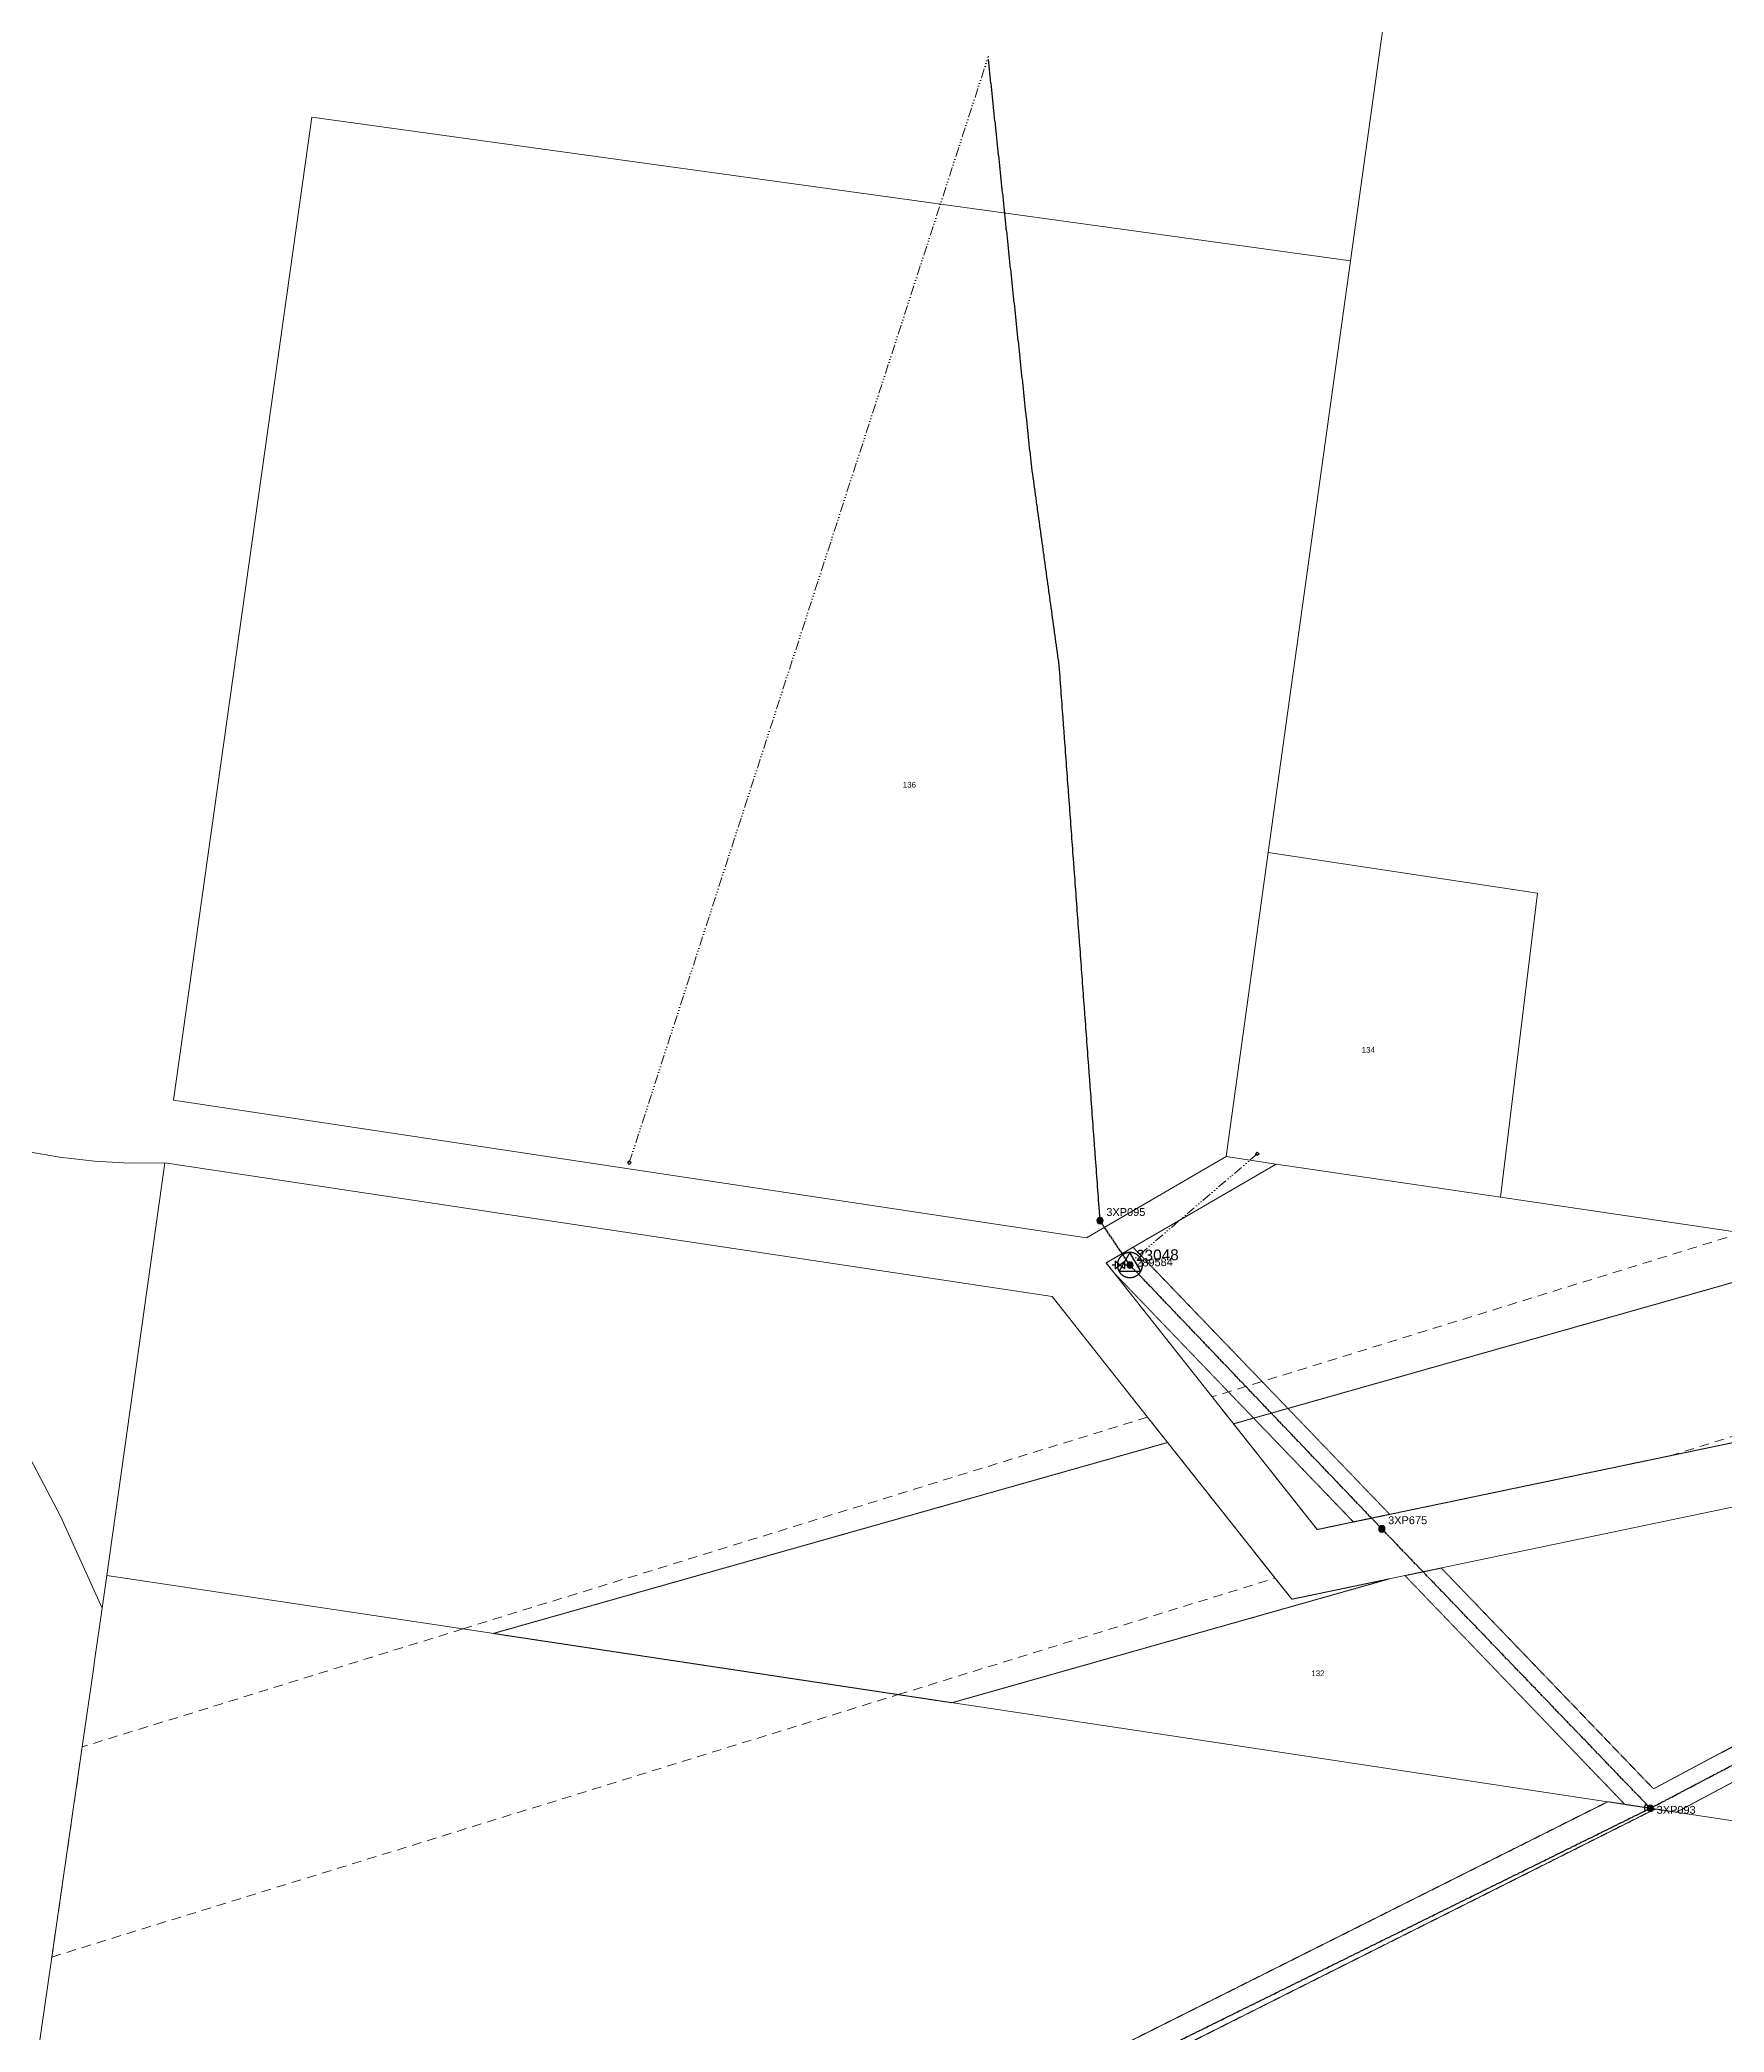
# Model space of a CAD drawing. Header units: metres. Extents: x 254239 to 260101, y 6186854 to 6190266.
# Drawn here: x 257271 to 257807, y 6189307 to 6189941 of the extents above; entities that cross this region are included whole.
import ezdxf
from ezdxf.enums import TextEntityAlignment as Align

# ---------------------------------------------------------------- set-up
doc = ezdxf.new("R2010")
doc.units = ezdxf.units.M
for name, pattern in [('Cable Exist OH', [1, 1, 0]), ('Dash', [5, 3, -2]), ('DASHED', [19.05, 12.7, -6.35]), ('HIDDEN2', [0.1875, 0.125, -0.0625]), ('PHANTOMX2', [6.6, 3, -0.75, 0.2, -0.75, 0.2, -0.75, 0.2, -0.75])]:
    doc.linetypes.add(name, pattern=pattern)
doc.layers.get('0').update_dxf_attribs({"color": 6})
for name, color, linetype, lineweight in [('Cadastre Easements_SP_EXT', 58, 'DASHED', 15), ('Cadastre Land Parcels_SP_EXT', 118, 'Continuous', 15), ('Cadastre Other Property_SP_EXT', 138, 'DASHED', 15), ('Mains_HV_EXT', 13, 'Continuous', 25), ('Services_SP_EXT', 42, 'PHANTOMX2', 20)]:
    doc.layers.add(name, color=color, linetype=linetype, lineweight=lineweight)
for name, color, linetype in [('Equip_LV_EXT', 7, 'Continuous'), ('Sub_SP_TR_HV_LV_EXT', 7, 'Continuous'), ('SupportsOH_SP_TR_HV_LV_SL_EXT', 7, 'Continuous')]:
    doc.layers.add(name, color=color, linetype=linetype)
doc.styles.add('POLE_LABEL', font='arial.ttf', dxfattribs={"height": 2})
doc.styles.get("Standard").update_dxf_attribs({"font": 'arial.ttf'})

# ---------------------------------------------------------------- blocks, each defined once
blk = doc.blocks.new('SUB_POLE_EXT')
at = {"flags": 128}
for points in [[(-0.05, 4), (-0.15, 4), (-0.25, 3.99), (-0.34, 3.99), (-0.44, 3.98), (-0.54, 3.96), (-0.64, 3.95), (-0.73, 3.93), (-0.83, 3.91), (-0.92, 3.89), (-1.02, 3.87), (-1.11, 3.84), (-1.21, 3.81), (-1.3, 3.78), (-1.39, 3.75), (-1.49, 3.71), (-1.58, 3.68), (-1.67, 3.64), (-1.75, 3.59), (-1.84, 3.55), (-1.93, 3.5), (-2.01, 3.46), (-2.1, 3.41), (-2.18, 3.35), (-2.26, 3.3), (-2.34, 3.24), (-2.42, 3.18), (-2.5, 3.12), (-2.58, 3.06), (-2.65, 3), (-2.72, 2.93), (-2.79, 2.86), (-2.86, 2.79), (-2.93, 2.72), (-3, 2.65), (-3.06, 2.58), (-3.12, 2.5), (-3.18, 2.42), (-3.24, 2.34), (-3.3, 2.26), (-3.35, 2.18), (-3.41, 2.1), (-3.46, 2.01), (-3.5, 1.93), (-3.55, 1.84), (-3.59, 1.75), (-3.64, 1.67), (-3.68, 1.58), (-3.71, 1.49), (-3.75, 1.39), (-3.78, 1.3), (-3.81, 1.21), (-3.84, 1.11), (-3.87, 1.02), (-3.89, 0.92), (-3.91, 0.83), (-3.93, 0.73), (-3.95, 0.64), (-3.96, 0.54), (-3.98, 0.44), (-3.99, 0.34), (-3.99, 0.25), (-4, 0.15), (-4, 0.05), (-4, -0.05), (-4, -0.15), (-3.99, -0.25), (-3.99, -0.34), (-3.98, -0.44), (-3.96, -0.54), (-3.95, -0.64), (-3.93, -0.73), (-3.91, -0.83), (-3.89, -0.92), (-3.87, -1.02), (-3.84, -1.11), (-3.81, -1.21), (-3.78, -1.3), (-3.75, -1.39), (-3.71, -1.49), (-3.68, -1.58), (-3.64, -1.67), (-3.59, -1.75), (-3.55, -1.84), (-3.5, -1.93), (-3.46, -2.01), (-3.41, -2.1), (-3.35, -2.18), (-3.3, -2.26), (-3.24, -2.34), (-3.18, -2.42), (-3.12, -2.5), (-3.06, -2.58), (-3, -2.65), (-2.93, -2.72), (-2.86, -2.79), (-2.79, -2.86), (-2.72, -2.93), (-2.65, -3), (-2.58, -3.06), (-2.5, -3.12), (-2.42, -3.18), (-2.34, -3.24), (-2.26, -3.3), (-2.18, -3.35), (-2.1, -3.41), (-2.01, -3.46), (-1.93, -3.5), (-1.84, -3.55), (-1.75, -3.59), (-1.67, -3.64), (-1.58, -3.68), (-1.49, -3.71), (-1.39, -3.75), (-1.3, -3.78), (-1.21, -3.81), (-1.11, -3.84), (-1.02, -3.87), (-0.92, -3.89), (-0.83, -3.91), (-0.73, -3.93), (-0.64, -3.95), (-0.54, -3.96), (-0.44, -3.98), (-0.34, -3.99), (-0.25, -3.99), (-0.15, -4), (-0.05, -4), (0.05, -4), (0.15, -4), (0.25, -3.99), (0.34, -3.99), (0.44, -3.98), (0.54, -3.96), (0.64, -3.95), (0.73, -3.93), (0.83, -3.91), (0.92, -3.89), (1.02, -3.87), (1.11, -3.84), (1.21, -3.81), (1.3, -3.78), (1.39, -3.75), (1.49, -3.71), (1.58, -3.68), (1.67, -3.64), (1.75, -3.59), (1.84, -3.55), (1.93, -3.5), (2.01, -3.46), (2.1, -3.41), (2.18, -3.35), (2.26, -3.3), (2.34, -3.24), (2.42, -3.18), (2.5, -3.12), (2.58, -3.06), (2.65, -3), (2.72, -2.93), (2.79, -2.86), (2.86, -2.79), (2.93, -2.72), (3, -2.65), (3.06, -2.58), (3.12, -2.5), (3.18, -2.42), (3.24, -2.34), (3.3, -2.26), (3.35, -2.18), (3.41, -2.1), (3.46, -2.01), (3.5, -1.93), (3.55, -1.84), (3.59, -1.75), (3.64, -1.67), (3.68, -1.58), (3.71, -1.49), (3.75, -1.39), (3.78, -1.3), (3.81, -1.21), (3.84, -1.11), (3.87, -1.02), (3.89, -0.92), (3.91, -0.83), (3.93, -0.73), (3.95, -0.64), (3.96, -0.54), (3.98, -0.44), (3.99, -0.34), (3.99, -0.25), (4, -0.15), (4, -0.05), (4, 0.05), (4, 0.15), (3.99, 0.25), (3.99, 0.34), (3.98, 0.44), (3.96, 0.54), (3.95, 0.64), (3.93, 0.73), (3.91, 0.83), (3.89, 0.92), (3.87, 1.02), (3.84, 1.11), (3.81, 1.21), (3.78, 1.3), (3.75, 1.39), (3.71, 1.49), (3.68, 1.58), (3.64, 1.67), (3.59, 1.75), (3.55, 1.84), (3.5, 1.93), (3.46, 2.01), (3.41, 2.1), (3.35, 2.18), (3.3, 2.26), (3.24, 2.34), (3.18, 2.42), (3.12, 2.5), (3.06, 2.58), (3, 2.65), (2.93, 2.72), (2.86, 2.79), (2.79, 2.86), (2.72, 2.93), (2.65, 3), (2.58, 3.06), (2.5, 3.12), (2.42, 3.18), (2.34, 3.24), (2.26, 3.3), (2.18, 3.35), (2.1, 3.41), (2.01, 3.46), (1.93, 3.5), (1.84, 3.55), (1.75, 3.59), (1.67, 3.64), (1.58, 3.68), (1.49, 3.71), (1.39, 3.75), (1.3, 3.78), (1.21, 3.81), (1.11, 3.84), (1.02, 3.87), (0.92, 3.89), (0.83, 3.91), (0.73, 3.93), (0.64, 3.95), (0.54, 3.96), (0.44, 3.98), (0.34, 3.99), (0.25, 3.99), (0.15, 4), (0.05, 4)], [(0, 4), (-3.46, -2), (3.46, -2)]]:
    blk.add_lwpolyline(points, close=True, dxfattribs=at)
at = {"flags": 8}
blk.add_attdef('ASSET_NUM', text='', height=2.5, dxfattribs=at).set_placement((0, 7), align=Align.MIDDLE_CENTER)
for tag, flags, p in [('STREET_CODE', 9, (-1.38, 1.45)), ('NO_PHASES', 9, (-1.38, 1.05)), ('OPERATED_BY', 9, (-1.38, 0.65)), ('MAINTAINED_BY', 9, (-1.38, 0.45)), ('ORIENTATION', 9, (-1.38, 0.25)), ('OWNED_BY', 9, (-1.38, 0.05)), ('CONSTRUCTED_VOLTAGE', 9, (-1.13, 0.75)), ('OPERATING_VOLTAGE', 9, (-1.13, 0.35)), ('STATE', 9, (-1.38, -0.35)), ('USAGE', 9, (-1.38, -0.75)), ('LEGEND', 9, (-1.38, -0.95)), ('SUBURB', 9, (-1.38, -1.15)), ('STREETNAME', 9, (-1.38, -1.35)), ('LOCATION', 9, (-1.38, -1.55)), ('NOTES', 9, (-1.38, -1.75)), ('Z', 1, (-1.38, -1.95)), ('SECONDARY_VOLTAGE', 9, (-1.13, -0.65)), ('SUBSTATION_TYPE', 9, (-1.13, -1.05))]:
    blk.add_attdef(tag, text='', height=0.1, dxfattribs=dict(flags=flags)).set_placement(p, align=Align.MIDDLE_LEFT)
blk = doc.blocks.new('LV_OH_LINKS_DISTFUSE_EXT')
for p, q in [((0, 0), (0.96, 0)), ((3.84, 0), (4.8, 0))]:
    blk.add_line(p, q)
blk.add_lwpolyline([(3.84, -1.2), (3.84, 1.2), (0.96, -1.2), (0.96, 1.2)], close=True)
at = {"flags": 9}
for tag, p in [('ACTUAL_STATUS', (0, 0)), ('CONSTRUCTED_VOLTAGE', (0, -0.2)), ('OPERATING_VOLTAGE', (0, -0.6)), ('ORIENTATION', (0, -0.8)), ('OWNED_BY', (0, -1)), ('STATE', (0, -1.2)), ('SWITCH_TYPE', (0, -1.4)), ('NO_PHASES', (0, -0.4)), ('USAGE', (0, -1.6)), ('NOTES', (0, -1.8))]:
    blk.add_attdef(tag, text='', height=0.2, dxfattribs=at).set_placement(p, align=Align.MIDDLE_LEFT)
at = {"flags": 1}
blk.add_attdef('Z', (0, 0), '', height=0.2, dxfattribs=at)
blk = doc.blocks.new('CCP_EXT')
blk.add_wipeout([(0, 0.57), (0.57, 0), (0, -0.57), (-0.57, 0)])
blk.add_lwpolyline([(-0.57, 0), (0, 0.57), (0.57, 0), (0, -0.57), (-0.57, 0)])
at = {"flags": 1}
blk.add_attdef('Z', (0, 0), '', height=0.2, dxfattribs=at)
at = {"flags": 9}
for tag, p in [('CCP_TYPE', (0, 0)), ('CONSTRUCTED_VOLTAGE', (0, -0.2)), ('OPERATING_VOLTAGE', (0, -0.6)), ('ORIENTATION', (0, -0.8)), ('OWNED_BY', (0, -1)), ('STATE', (0, -1.8)), ('NO_PHASES', (0, -0.4)), ('USAGE', (0, -1.2)), ('LEGEND', (0, -1.4)), ('LIFE_SUPPORT', (0, -1.6)), ('NOTES', (0, -2))]:
    blk.add_attdef(tag, text='', height=0.2, dxfattribs=at).set_placement(p, align=Align.MIDDLE_LEFT)
blk = doc.blocks.new('POLE_EXT')
blk.add_hatch(color=256).paths.add_polyline_path([(-1, 0, 1), (1, 0, 1)])
blk.add_lwpolyline([(-1, 0, 1), (1, 0, 1)], format="xyb", close=True)
at = {"flags": 8}
blk.add_attdef('pNumber', text='', height=2, dxfattribs=at).set_placement((2.5, 2.5), align=Align.MIDDLE_CENTER)
at = {"style": 'POLE_LABEL', "flags": 9}
for tag, p in [('STRUCTURE_PLANT_NUMBER', (1.35, 0.03)), ('STREET_CODE', (1.35, -0.2))]:
    blk.add_attdef(tag, text='', height=0.2, dxfattribs=at).set_placement(p, align=Align.MIDDLE_LEFT)
at = {"flags": 9}
for tag, p in [('OWNED_BY', (1.35, -0.4)), ('SPECIAL_USE', (1.35, -0.8)), ('STATE', (1.35, -1)), ('cLV', (1.35, -1.4)), ('hDepth', (1.35, -1.6)), ('hDia', (1.35, -1.8)), ('cHV', (1.35, -2)), ('cLinedev', (1.35, -3.4)), ('pExisting', (1.35, -3.8)), ('pFooting', (1.35, -4.4)), ('pNew', (1.35, -4.6)), ('pRelocate', (1.35, -5)), ('pRemove', (1.35, -5.2)), ('pReplace', (1.35, -5.4)), ('pStay', (1.35, -5.6)), ('pType', (1.35, -5.8)), ('cspan', (1.35, -6)), ('STREETNAME', (1.35, -6.2)), ('SUBURB', (1.35, -6.4)), ('PARENT', (1.35, -0.6)), ('USAGE', (1.35, -1.2)), ('LBRACKET', (1.35, -2.2)), ('LExisting', (1.35, -2.4)), ('LANTNUMBER', (1.35, -2.6)), ('LOther', (1.35, -2.8)), ('LRemove', (1.35, -3)), ('LEGEND', (1.35, -3.2)), ('LOCATION', (1.35, -3.6)), ('PFNUMBER', (1.35, -4)), ('NEWPFNUMBER', (1.35, -4.2)), ('OPERATED_BY', (1.36, -7.01)), ('NOTES', (1.35, -6.6)), ('MAINTAINED_BY', (1.36, -6.81))]:
    blk.add_attdef(tag, text='', height=0.2, dxfattribs=at).set_placement(p, align=Align.MIDDLE_LEFT)
at = {"flags": 1}
blk.add_attdef('Z', (1.35, -7.33), '', height=0.2, dxfattribs=at)

msp = doc.modelspace()

# ---------------------------------------------------------------- linework, layer by layer
at = {"layer": 'Cadastre Easements_SP_EXT', "linetype": 'Dash'}
msp.add_lwpolyline([(257543.836, 6189414.647), (257663.758, 6189451.7359), (257623.14, 6189502.962), (257405.2909, 6189435.5699), (257284.1869, 6189398.0019), (257274.52, 6189331.148), (257543.836, 6189414.647)], close=True, dxfattribs=at)
at = {"layer": 'Cadastre Land Parcels_SP_EXT', "linetype": 'Continuous'}
msp.add_lwpolyline([(257742.8533, 6190266.0046), (257687.808, 6189870.9551), (257661.6109, 6189682.6785), (257747.2345, 6189669.6989), (257735.4923, 6189572.9312), (257812.3313, 6189561.6102), (257939.2294, 6189542.8206), (258015.7003, 6189531.4884), (258020.5343, 6189511.8557), (258025.7619, 6189491.2332), (258058.6334, 6189359.2172), (258055.8914, 6189337.2783), (258163.5301, 6189323.092), (258146.5742, 6189352.5115), (258146.5742, 6189352.5115), (258122.4218, 6189403.944), (258054.6016, 6189592.2186), (258037.8449, 6189638.7377), (258035.6084, 6189650.4457), (258017.4016, 6189745.6566), (258002.1985, 6189796.1015), (257952.0174, 6189900.2497), (257899.9273, 6189950.4005)], dxfattribs=at)
for points in [[(257687.808, 6189870.955), (257357.244, 6189916.628), (257313.23, 6189603.784), (257603.714, 6189560.067), (257648.215, 6189585.868), (257661.611, 6189682.678), (257687.808, 6189870.955)], [(257735.492, 6189572.931), (257747.235, 6189669.699), (257661.611, 6189682.678), (257648.215, 6189585.868), (257664.101, 6189583.506), (257735.492, 6189572.931)], [(257291.964, 6189452.596), (257310.438, 6189583.84), (257299.339, 6189583.758), (257288.129, 6189584.369), (257276.933, 6189585.658), (257265.877, 6189587.612), (257255.087, 6189590.213), (257247.429, 6189592.691), (257239.916, 6189595.685), (257232.475, 6189598.942), (257225.031, 6189602.21), (257217.509, 6189605.235), (257212.147, 6189607.218), (257206.775, 6189609.171), (257201.387, 6189611.084), (257195.981, 6189612.943), (257190.555, 6189614.736), (257189.407, 6189615.105), (257188.641, 6189615.35), (257192.053, 6189611.28), (257235.396, 6189550.915), (257277.311, 6189471.482), (257290.475, 6189442.203), (257291.964, 6189452.596)], [(258025.762, 6189491.233), (257930.051, 6189499.513), (257669.085, 6189444.993), (257663.758, 6189451.736), (257623.14, 6189502.962), (257592.793, 6189541.355), (257310.438, 6189583.84), (257291.964, 6189452.596), (257405.291, 6189435.57), (257543.836, 6189414.647), (257660.398, 6189397.035), (257863.41, 6189366.352), (258055.429, 6189337.378), (258055.891, 6189337.278), (258058.633, 6189359.217), (258025.762, 6189491.233)], [(258020.534, 6189511.856), (258015.7, 6189531.488), (257939.229, 6189542.821), (257812.331, 6189561.61), (257735.492, 6189572.931), (257664.101, 6189583.506), (257609.995, 6189552.016), (257643.766, 6189509.381), (257677.156, 6189467.181), (257789.338, 6189490.636), (257928.88, 6189519.796), (258020.534, 6189511.856)], [(257264.235, 6189260.054), (257629.519, 6189204.109), (257641.447, 6189291.382), (257841.991, 6189261.439), (258037.284, 6189188.928), (258055.891, 6189337.278), (258055.429, 6189337.378), (257863.41, 6189366.352), (257660.398, 6189397.035), (257543.836, 6189414.647), (257405.291, 6189435.57), (257291.964, 6189452.596), (257290.475, 6189442.203), (257288.072, 6189425.41), (257287.845, 6189423.518), (257284.187, 6189398.002), (257274.52, 6189331.148), (257264.235, 6189260.054)]]:
    msp.add_lwpolyline(points, close=True, dxfattribs=at)
at = {"layer": 'Cadastre Other Property_SP_EXT', "linetype": 'HIDDEN2'}
for points in [[(257700.2437, 6189472.0172), (257618.5681, 6189557.0153), (257609.9951, 6189552.0256), (257612.3674, 6189549.0307), (257688.6904, 6189469.6029), (257700.2437, 6189472.0172)], [(257650.543, 6189500.8255), (257677.1558, 6189467.1913), (257904.0633, 6189514.6201), (257928.375, 6189544.4378), (257847.0516, 6189556.4792), (257650.543, 6189500.8255)], [(257700.1057, 6189451.4833), (257669.0854, 6189445.0026), (257629.555, 6189494.8815), (257414.992, 6189434.1146), (257560.9463, 6189412.0716), (257700.1057, 6189451.4833)], [(257943.1033, 6189498.3937), (257928.8317, 6189461.6788), (257784.1677, 6189384.6795), (257716.6531, 6189454.9404), (257705.0993, 6189452.5266), (257775.0654, 6189379.7145), (257791.4715, 6189377.2349), (257815.8417, 6189390.2063), (257815.8478, 6189373.5508), (257819.8493, 6189372.946), (257819.8423, 6189392.3356), (257936.8099, 6189454.5932), (257953.4867, 6189497.4956), (257943.1033, 6189498.3937)], [(257769.6389, 6189380.5589), (257273.9768, 6189132.1178), (257264.1985, 6189139.9278), (257258.6802, 6189133.4439), (257265.8783, 6189127.995), (257243.5476, 6189116.607), (257241.925, 6189105.7075), (257272.1502, 6189121.0833), (257455.5091, 6189000.6068), (257460.9725, 6189003.9666), (257280.364, 6189125.0191), (257784.712, 6189378.2631), (257769.6389, 6189380.5589)]]:
    msp.add_lwpolyline(points, close=True, dxfattribs=at)
at = {"layer": 'Mains_HV_EXT', "linetype": 'Cable Exist OH'}
for points in [[(257617.585, 6189551.3528), (257617.5706, 6189551.3679), (257608.1033, 6189565.4224), (257595.083, 6189742.0849), (257586.234, 6189806.1149), (257572.5581, 6189935.131)], [(257783.1801, 6189378.4869), (257697.737, 6189467.406), (257617.585, 6189551.3528)], [(257783.18, 6189378.487), (257930.956, 6189456.14)], [(257272.6746, 6189126.6676), (257783.18, 6189378.487)]]:
    msp.add_lwpolyline(points, dxfattribs=at)
at = {"layer": 'Mains_HV_EXT', "linetype": 'Continuous'}
msp.add_lwpolyline([(257781.8574, 6189379.8634, 0.3607145), (257781.483, 6189377.7127)], format="xyb", dxfattribs=at)

# ---------------------------------------------------------------- block references
at = {"layer": 'Equip_LV_EXT', "rotation": 180.0000000000001}
msp.add_blockref('LV_OH_LINKS_DISTFUSE_EXT', (257616.7706, 6189551.3679), dxfattribs=at)
at = {"layer": 'Sub_SP_TR_HV_LV_EXT'}
ref = msp.add_blockref('SUB_POLE_EXT', (257617.5706, 6189551.3678), dxfattribs=at)
ref.add_attrib('ASSET_NUM', '23048', dxfattribs={"layer": '0', "height": 3.5, "rotation": 1}).set_placement((257619.5706, 6189551.6178), align=Align.BOTTOM_LEFT)
at = {"layer": 'SupportsOH_SP_TR_HV_LV_SL_EXT'}
ref = msp.add_blockref('POLE_EXT', (257608.0619, 6189565.4871), dxfattribs=at)
ref.add_attrib('ASSET_NUM', '3XP095', dxfattribs={"layer": '0', "height": 2.5, "style": 'POLE_LABEL'}).set_placement((257610.0619, 6189566.2371), align=Align.BOTTOM_LEFT)
ref = msp.add_blockref('POLE_EXT', (257617.5706, 6189551.3679), dxfattribs=at)
ref.add_attrib('ASSET_NUM', '289584', dxfattribs={"layer": '0', "height": 2.5, "rotation": 1, "style": 'POLE_LABEL'}).set_placement((257619.5706, 6189552.1179), align=Align.MIDDLE_LEFT)
ref = msp.add_blockref('POLE_EXT', (257697.737, 6189467.406), dxfattribs=at)
ref.add_attrib('ASSET_NUM', '3XP675', dxfattribs={"layer": '0', "height": 2.5, "style": 'POLE_LABEL'}).set_placement((257699.737, 6189468.156), align=Align.BOTTOM_LEFT)
ref = msp.add_blockref('POLE_EXT', (257783.18, 6189378.487), dxfattribs=at)
ref.add_attrib('ASSET_NUM', '3XP093', dxfattribs={"layer": '0', "height": 2.5, "style": 'POLE_LABEL'}).set_placement((257785.18, 6189379.237), align=Align.TOP_LEFT)

# ---------------------------------------------------------------- texts
at = {"layer": 'Cadastre Land Parcels_SP_EXT'}
for s, p in [('136', (257545.3037, 6189703.33)), ('134', (257691.3308, 6189618.9364)), ('132', (257675.2985, 6189420.5371))]:
    msp.add_text(s, height=1.8, dxfattribs=at).set_placement(p)

# ---------------------------------------------------------------- next in the draw order: block references
at = {"layer": 'Services_SP_EXT', "rotation": 90.0000000000002}
msp.add_blockref('CCP_EXT', (257458.2731, 6189583.9541), dxfattribs=at)
at = {"layer": 'Services_SP_EXT'}
msp.add_blockref('CCP_EXT', (257658.117, 6189586.7453), dxfattribs=at)

# ---------------------------------------------------------------- next in the draw order: linework, layer by layer
at = {"layer": 'Cadastre Easements_SP_EXT', "linetype": 'Dash'}
msp.add_lwpolyline([(257789.3379, 6189490.6359), (257890.6419, 6189522.0211), (257939.229, 6189542.8209), (258054.602, 6189592.2191), (258037.8451, 6189638.738), (258035.6081, 6189650.4461), (257869.556, 6189579.305), (257812.331, 6189561.6099), (257643.7661, 6189509.381), (257677.156, 6189467.181), (257789.3379, 6189490.6359)], close=True, dxfattribs=at)
at = {"layer": 'Services_SP_EXT'}
for points in [[(257458.2731, 6189583.9541), (257572.558, 6189936.131)], [(257658.117, 6189586.7454), (257616.7706, 6189551.3678)]]:
    msp.add_lwpolyline(points, dxfattribs=at)

doc.saveas('drawing.dxf')
